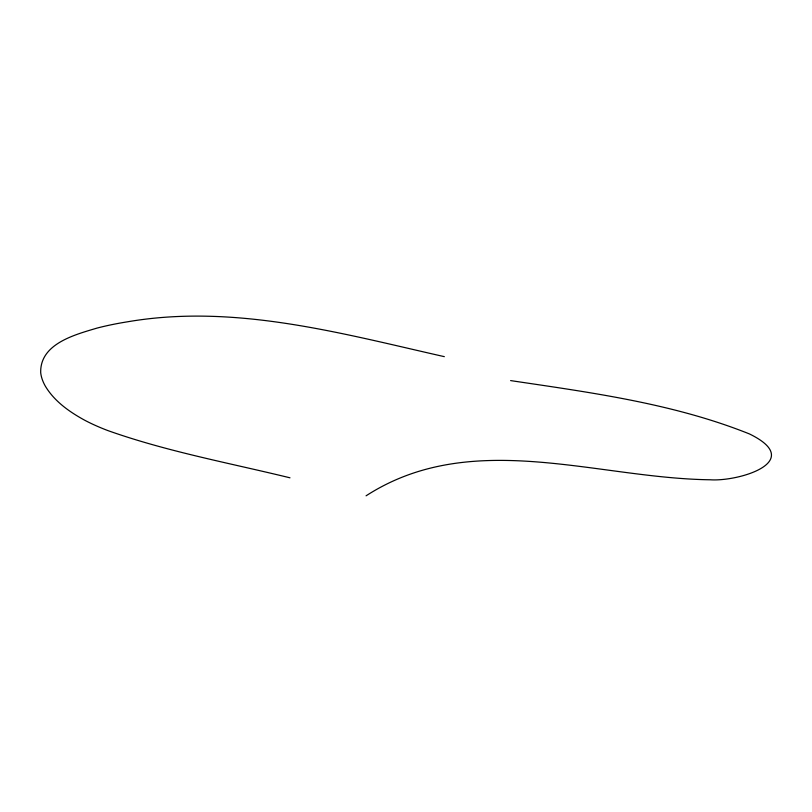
<?xml version="1.0" encoding="UTF-8"?>
<svg xmlns="http://www.w3.org/2000/svg" width="812" height="812" viewBox="0 0 812 812"><rect width="100%" height="100%" fill="white"/><g stroke="black" fill="none" stroke-linecap="round" stroke-linejoin="round"><path stroke-width="1.22" d="M366.07 495.817C471.417 427.822 596.049 478.359 710.317 479.78C738.443 481.76 806.214 461.652 749.466 433.943C673.422 403.493 591.177 392.602 510.616 380.595M444.326 356.651C340.857 333.296 234.394 303.465 127.555 321.796A297.598 90.974 7.9 0 0 96.801 328.16C74.755 334.737 39.889 343.821 40.701 372.627A275.664 84.265 7.9 0 0 45.472 386.39C54.597 401.473 69.507 411.938 84.712 420.23A146.464 44.772 7.9 0 0 107.854 430.573C167.049 451.594 229.096 462.941 289.985 477.811"/></g></svg>
